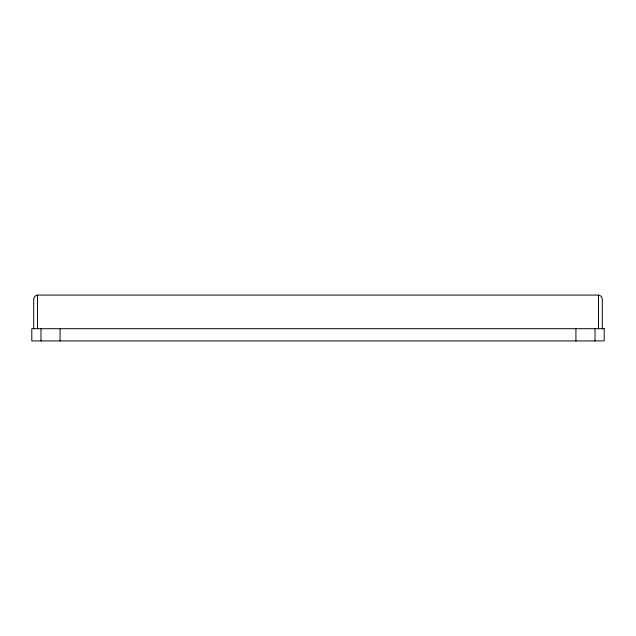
<?xml version="1.0" encoding="UTF-8"?>
<svg xmlns="http://www.w3.org/2000/svg" width="636" height="636" viewBox="0 0 636 636"><rect width="100%" height="100%" fill="white"/><g stroke="black" fill="none" stroke-linecap="round" stroke-linejoin="round"><path stroke-width="0.95" d="M602.292 328.701L602.292 298.896L601.171 296.193L598.468 295.072L37.532 295.072L34.829 296.193L33.708 298.896L33.708 328.701M598.468 295.072L598.468 328.701M595.026 328.701L595.026 340.928M575.922 328.701L575.922 340.928M60.078 328.701L60.078 340.928M40.974 328.701L40.974 340.928M37.532 295.072L37.532 328.701M604.2 328.701L31.8 328.701L31.8 340.928L604.2 340.928L604.2 328.701"/></g></svg>
